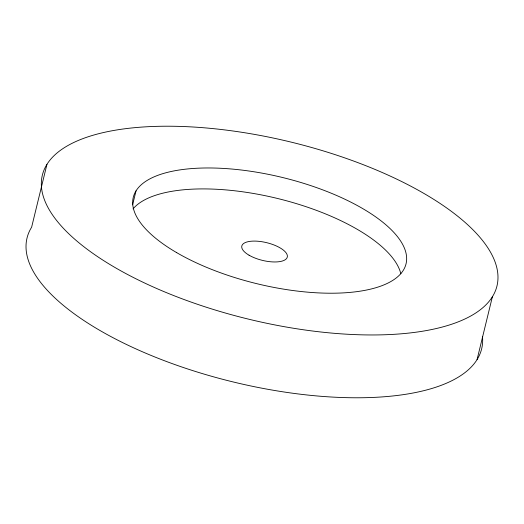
<?xml version="1.0" encoding="UTF-8"?>
<svg xmlns="http://www.w3.org/2000/svg" width="524" height="524" viewBox="0 0 524 524"><rect width="100%" height="100%" fill="white"/><g stroke="black" fill="none" stroke-linecap="round" stroke-linejoin="round"><path stroke-width="0.79" d="M46.937 164.392L31.623 227.206A233.959 91.038 13.7 0 0 233.573 382.048A233.959 91.038 13.7 0 0 482.486 336.467M132.618 204.832L136.024 190.874M477.063 359.608L492.377 296.794A233.959 91.038 13.7 0 0 201.832 127.607A233.959 91.038 13.7 0 0 114.763 267.371A233.959 91.038 13.7 0 0 492.377 296.794M133.044 208.886A140.373 54.627 13.7 0 1 277.013 198.347A140.373 54.627 13.7 0 1 400.834 273.777M176.719 252.66A140.373 54.627 13.7 0 0 403.29 270.312A140.373 54.627 13.7 0 0 228.962 168.8A140.373 54.627 13.7 0 0 176.719 252.66M249.064 255.208A23.397 9.104 13.7 0 0 286.825 258.149A23.397 9.104 13.7 0 0 257.769 241.23A23.397 9.104 13.7 0 0 249.064 255.208"/></g></svg>
